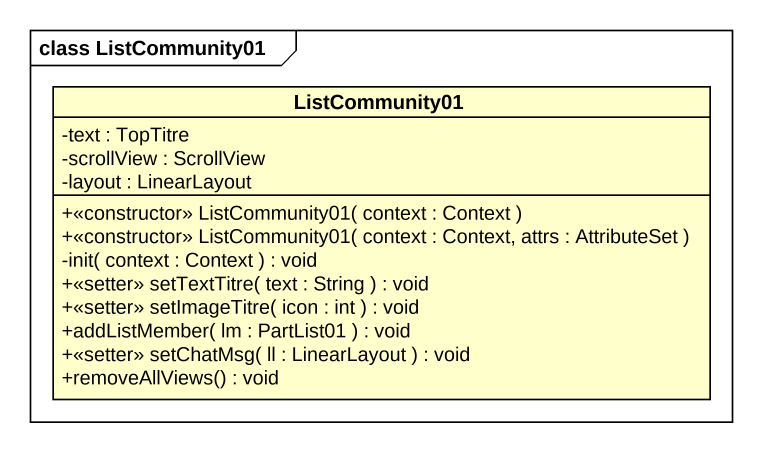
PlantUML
@startuml
mainframe class ListCommunity01
hide circle
hide empty members
skinparam classAttributeIconSize 0
class ListCommunity01 {
  -text : TopTitre
  -scrollView : ScrollView
  -layout : LinearLayout
  +<<constructor>> ListCommunity01( context : Context )
  +<<constructor>> ListCommunity01( context : Context, attrs : AttributeSet )
  -init( context : Context ) : void
  +<<setter>> setTextTitre( text : String ) : void
  +<<setter>> setImageTitre( icon : int ) : void
  +addListMember( lm : PartList01 ) : void
  +<<setter>> setChatMsg( ll : LinearLayout ) : void
  +removeAllViews() : void
}
@enduml
